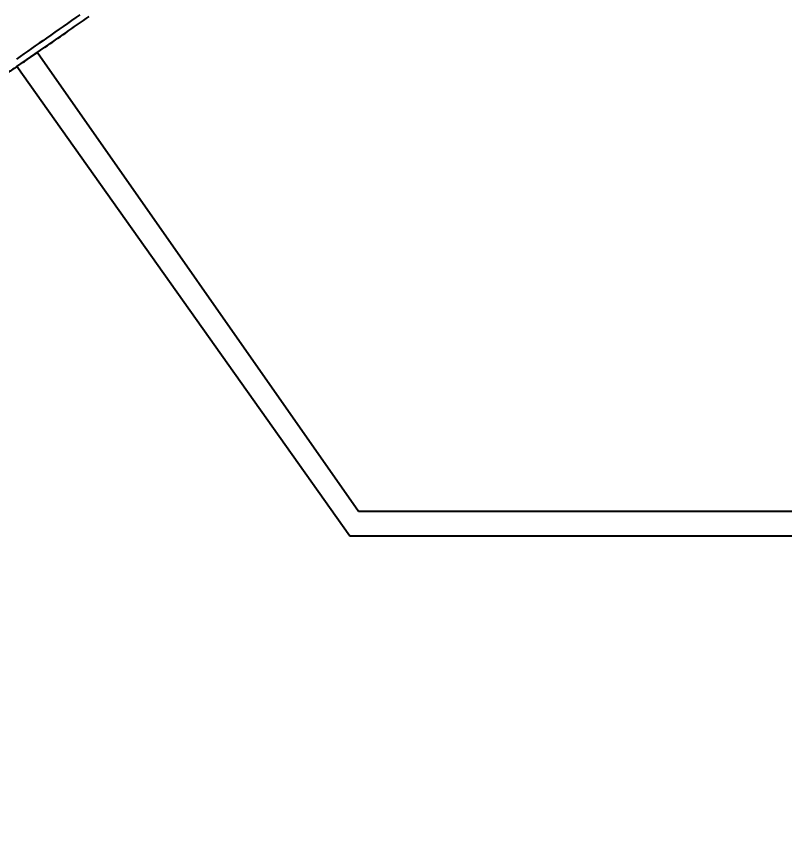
# Model space of a CAD drawing. Header units: metres. Extents: x 26.3 to 44.2, y 14.4 to 19.6.
# Drawn here: x 27.8194 to 28.129, y 15.0933 to 15.4245 of the extents above; entities that cross this region are included whole.
import ezdxf

# ---------------------------------------------------------------- set-up
doc = ezdxf.new("R2010")
doc.units = ezdxf.units.M
doc.header["$MEASUREMENT"] = 0
for name, color, linetype in [('Battery', 41, 'Continuous'), ('Frame(Steel)', 140, 'Continuous'), ('Suspensions', 6, 'Continuous')]:
    doc.layers.add(name, color=color, linetype=linetype)
doc.layers.add('Dimensions', color=7, linetype='Continuous', plot=False)
doc.styles.get("Standard").update_dxf_attribs({"font": 'arial.ttf'})
doc.dimstyles.new('Annotative', dxfattribs={"dimscale": 0, "dimtxt": 0.18, "dimasz": 0.18, "dimexe": 0.18, "dimexo": 0.0625, "dimgap": 0.09, "dimtad": 0, "dimtih": 1, "dimtoh": 1, "dimdec": 4, "dimzin": 0, "dimdsep": 46, "dimtxsty": 'Standard', "dimcen": 0.09, "dimadec": 0, "dimazin": 0, "dimtfac": 1, "dimtdec": 4, "dimtofl": 0, "dimtmove": 0, "dimatfit": 3, "dimfxl": 1, "dimtolj": 1, "dimtzin": 0, "dimarcsym": 0})

# ---------------------------------------------------------------- blocks, each defined once
blk = doc.blocks.new('*D66')
at = {"layer": 'Defpoints', "color": 0, "transparency": 16777216}
for p in [(28.13366, 15.22256), (28.43366, 15.22256), (28.43366, 14.63588)]:
    blk.add_point(p, dxfattribs=at)
at = {"layer": 'Dimensions', "color": 0, "lineweight": -2, "transparency": 16777216}
for p, q in [((28.13366, 15.20693), (28.13366, 14.59088)), ((28.43366, 15.20693), (28.43366, 14.59088)), ((28.08866, 14.63588), (28.04366, 14.63588)), ((28.47866, 14.63588), (28.52366, 14.63588))]:
    blk.add_line(p, q, dxfattribs=at)
at = {"layer": 'Dimensions', "color": 0, "transparency": 16777216}
for points in [[(28.08866, 14.64338), (28.08866, 14.62838), (28.13366, 14.63588)], [(28.47866, 14.64338), (28.47866, 14.62838), (28.43366, 14.63588)]]:
    blk.add_solid(points, dxfattribs=at)
at = {"layer": 'Dimensions', "color": 0, "transparency": 16777216, "insert": (28.28366, 14.63588), "char_height": 0.045, "attachment_point": 5}
blk.add_mtext('\\A1;0.3000', dxfattribs=at)

msp = doc.modelspace()

# ---------------------------------------------------------------- linework, layer by layer
at = {"layer": 'Battery'}
msp.add_line((28.03607, 15.22514), (28.43607, 15.22514), dxfattribs=at)
at = {"layer": 'Frame(Steel)'}
for p, q in [((27.82786, 15.4099), (27.95723, 15.22514)), ((27.95376, 15.21514), (27.81959, 15.40428)), ((27.95723, 15.22514), (28.43628, 15.22514)), ((28.43909, 15.21514), (27.95376, 15.21514))]:
    msp.add_line(p, q, dxfattribs=at)
at = {"layer": 'Suspensions'}
for q in [(27.83088, 15.41204), (27.82786, 15.4099), (27.82375, 15.40711)]:
    msp.add_line((27.81959, 15.40428), q, dxfattribs=at)
for centre, radius, start, end in [((165.94406, -182.93327), 241.69691, 124.8460023, 124.8498984), ((20.23182, 26.37525), 13.33933, 304.771687, 304.820961), ((22.87821, 22.56358), 8.69905, 304.703847, 304.771685), ((119.59096, -116.36374), 160.57901, 124.849888, 124.8551592), ((21.16437, 25.03835), 11.70932, 304.661381, 304.70378), ((27.71981, 15.55743), 0.18276, 303.8257, 304.6613), ((29.89535, 12.3793), 3.66869, 124.45834, 124.53832)]:
    msp.add_arc(centre, radius, start, end, dxfattribs=at)

# ---------------------------------------------------------------- dimensions: what is measured, and where the dimension line sits
at = {"layer": 'Dimensions'}
dim = msp.add_linear_dim(base=(28.43366, 14.63588), p1=(28.13366, 15.22256), p2=(28.43366, 15.22256), dimstyle='Annotative', dxfattribs=at)
dim.commit()
dim.dimension.update_dxf_attribs({"geometry": '*D66', "text_midpoint": (28.28366, 14.63588), "dimtype": 160})

doc.saveas('drawing.dxf')
